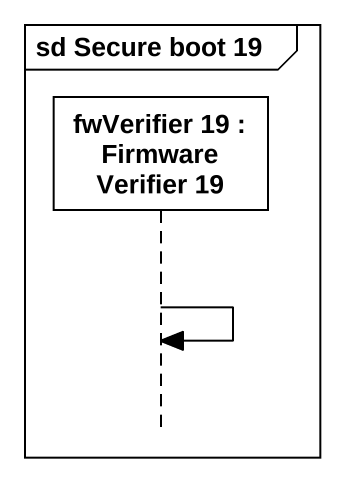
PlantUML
@startuml
mainframe sd Secure boot 19
hide footbox
participant "fwVerifier 19 : Firmware Verifier 19" as fwVerifier_19

fwVerifier_19 -> fwVerifier_19
@enduml
